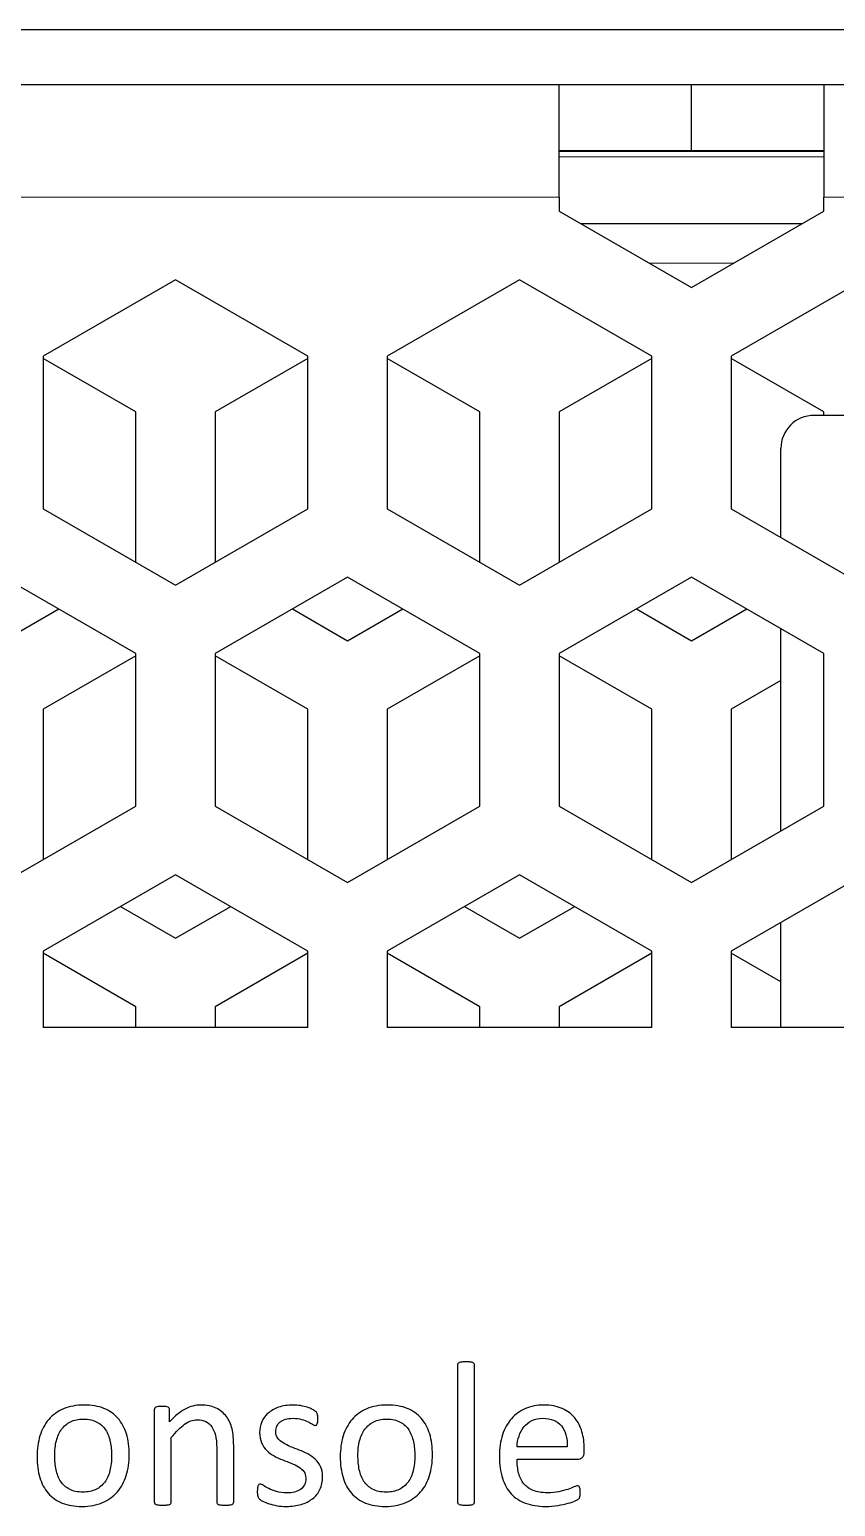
# Model space of a CAD drawing. Extents: x -260425 to 1294666, y -169889 to -2349.
# Drawn here: x 999545 to 999666.8, y -26465.6 to -26242.2 of the extents above; entities that cross this region are included whole.
import ezdxf
from ezdxf.enums import TextEntityAlignment as Align

# ---------------------------------------------------------------- set-up
doc = ezdxf.new("R2010")
doc.units = 0
doc.header["$LTSCALE"] = 100
doc.layers.add('case', color=7, linetype='Continuous')
doc.layers.add('marking', color=7, linetype='Continuous')
doc.styles.add('1ISOCPEUR', font='isocpeui.ttf', dxfattribs={"height": 250})

# ---------------------------------------------------------------- blocks, each defined once
blk = doc.blocks.new('АТС')
at = {"layer": 'case', "lineweight": 25}
for points in [[(1168, 217.99), (1168, 217.99), (1052, 217.99), (1052, 217.99)], [(1168, 200.99), (1168, 200.99), (1168, 217.99), (1168, 217.99)], [(1188, 217.99), (1188, 217.99), (1168, 217.99), (1168, 217.99)], [(1188, 207.99), (1188, 207.99), (1188, 217.99), (1188, 217.99)], [(1208, 217.99), (1208, 217.99), (1188, 217.99), (1188, 217.99)], [(1208, 217.99), (1208, 217.99), (1208, 200.99), (1208, 200.99)], [(1220, 217.99), (1220, 217.99), (1208, 217.99), (1208, 217.99)], [(1188, 207.99), (1188, 207.99), (1168, 207.99), (1168, 207.99)], [(1208, 207.99), (1208, 207.99), (1188, 207.99), (1188, 207.99)], [(1168, 200.99), (1168, 200.99), (1168, 198.87), (1168, 198.87)], [(1168, 198.87), (1168, 198.87), (1188, 187.32), (1188, 187.32)], [(1188, 187.32), (1188, 187.32), (1208, 198.87), (1208, 198.87)], [(1208, 198.87), (1208, 198.87), (1208, 200.99), (1208, 200.99)], [(1171.25, 196.99), (1171.25, 196.99), (1204.75, 196.99), (1204.75, 196.99)], [(1110, 188.51), (1110, 188.51), (1090, 176.96), (1090, 176.96)], [(1130, 176.96), (1130, 176.96), (1110, 188.51), (1110, 188.51)], [(1162, 188.51), (1162, 188.51), (1142, 176.96), (1142, 176.96)], [(1182, 176.96), (1182, 176.96), (1162, 188.51), (1162, 188.51)], [(1214, 188.51), (1214, 188.51), (1194, 176.96), (1194, 176.96)], [(1090, 176.96), (1090, 176.96), (1090, 153.87), (1090, 153.87)], [(1104, 168.54), (1104, 168.54), (1090, 176.62), (1090, 176.62)], [(1130, 176.62), (1130, 176.62), (1116, 168.54), (1116, 168.54)], [(1130, 153.87), (1130, 153.87), (1130, 176.96), (1130, 176.96)], [(1142, 176.96), (1142, 176.96), (1142, 153.87), (1142, 153.87)], [(1156, 168.54), (1156, 168.54), (1142, 176.62), (1142, 176.62)], [(1182, 176.62), (1182, 176.62), (1168, 168.54), (1168, 168.54)], [(1182, 153.87), (1182, 153.87), (1182, 176.96), (1182, 176.96)], [(1194, 176.96), (1194, 176.96), (1194, 153.87), (1194, 153.87)], [(1208, 168.54), (1208, 168.54), (1194, 176.62), (1194, 176.62)], [(1104, 145.79), (1104, 145.79), (1104, 168.54), (1104, 168.54)], [(1116, 168.54), (1116, 168.54), (1116, 145.79), (1116, 145.79)], [(1156, 145.79), (1156, 145.79), (1156, 168.54), (1156, 168.54)], [(1168, 168.54), (1168, 168.54), (1168, 145.79), (1168, 145.79)], [(1211.5, 167.99), (1211.5, 167.99), (1206.5, 167.99), (1206.5, 167.99)], [(1208, 167.99), (1208, 167.99), (1208, 168.54), (1208, 168.54)], [(1201.5, 149.54), (1201.5, 149.54), (1201.5, 162.99), (1201.5, 162.99)], [(1090, 153.87), (1090, 153.87), (1110, 142.32), (1110, 142.32)], [(1110, 142.32), (1110, 142.32), (1130, 153.87), (1130, 153.87)], [(1142, 153.87), (1142, 153.87), (1162, 142.32), (1162, 142.32)], [(1162, 142.32), (1162, 142.32), (1182, 153.87), (1182, 153.87)], [(1194, 153.87), (1194, 153.87), (1214, 142.32), (1214, 142.32)], [(1104, 131.96), (1104, 131.96), (1084, 143.51), (1084, 143.51)], [(1136, 143.51), (1136, 143.51), (1116, 131.96), (1116, 131.96)], [(1156, 131.96), (1156, 131.96), (1136, 143.51), (1136, 143.51)], [(1188, 143.51), (1188, 143.51), (1168, 131.96), (1168, 131.96)], [(1208, 131.96), (1208, 131.96), (1188, 143.51), (1188, 143.51)], [(1084, 133.9), (1084, 133.9), (1092.33, 138.71), (1092.33, 138.71)], [(1127.67, 138.71), (1127.67, 138.71), (1136, 133.9), (1136, 133.9)], [(1136, 133.9), (1136, 133.9), (1144.33, 138.71), (1144.33, 138.71)], [(1179.67, 138.71), (1179.67, 138.71), (1188, 133.9), (1188, 133.9)], [(1188, 133.9), (1188, 133.9), (1196.33, 138.71), (1196.33, 138.71)], [(1201.5, 105.12), (1201.5, 105.12), (1201.5, 135.72), (1201.5, 135.72)], [(1104, 108.87), (1104, 108.87), (1104, 131.96), (1104, 131.96)], [(1116, 131.96), (1116, 131.96), (1116, 108.87), (1116, 108.87)], [(1156, 108.87), (1156, 108.87), (1156, 131.96), (1156, 131.96)], [(1168, 131.96), (1168, 131.96), (1168, 108.87), (1168, 108.87)], [(1208, 108.87), (1208, 108.87), (1208, 131.96), (1208, 131.96)], [(1104, 131.62), (1104, 131.62), (1090, 123.54), (1090, 123.54)], [(1130, 123.54), (1130, 123.54), (1116, 131.62), (1116, 131.62)], [(1156, 131.62), (1156, 131.62), (1142, 123.54), (1142, 123.54)], [(1182, 123.54), (1182, 123.54), (1168, 131.62), (1168, 131.62)], [(1201.5, 127.87), (1201.5, 127.87), (1194, 123.54), (1194, 123.54)], [(1090, 123.54), (1090, 123.54), (1090, 100.79), (1090, 100.79)], [(1130, 100.79), (1130, 100.79), (1130, 123.54), (1130, 123.54)], [(1142, 123.54), (1142, 123.54), (1142, 100.79), (1142, 100.79)], [(1182, 100.79), (1182, 100.79), (1182, 123.54), (1182, 123.54)], [(1194, 123.54), (1194, 123.54), (1194, 100.79), (1194, 100.79)], [(1084, 97.32), (1084, 97.32), (1104, 108.87), (1104, 108.87)], [(1116, 108.87), (1116, 108.87), (1136, 97.32), (1136, 97.32)], [(1136, 97.32), (1136, 97.32), (1156, 108.87), (1156, 108.87)], [(1168, 108.87), (1168, 108.87), (1188, 97.32), (1188, 97.32)], [(1188, 97.32), (1188, 97.32), (1208, 108.87), (1208, 108.87)], [(1110, 98.51), (1110, 98.51), (1090, 86.96), (1090, 86.96)], [(1130, 86.96), (1130, 86.96), (1110, 98.51), (1110, 98.51)], [(1162, 98.51), (1162, 98.51), (1142, 86.96), (1142, 86.96)], [(1182, 86.96), (1182, 86.96), (1162, 98.51), (1162, 98.51)], [(1214, 98.51), (1214, 98.51), (1194, 86.96), (1194, 86.96)], [(1101.67, 93.71), (1101.67, 93.71), (1110, 88.9), (1110, 88.9)], [(1110, 88.9), (1110, 88.9), (1118.33, 93.71), (1118.33, 93.71)], [(1153.67, 93.71), (1153.67, 93.71), (1162, 88.9), (1162, 88.9)], [(1162, 88.9), (1162, 88.9), (1170.33, 93.71), (1170.33, 93.71)], [(1201.5, 75.42), (1201.5, 75.42), (1201.5, 91.29), (1201.5, 91.29)], [(1090, 86.96), (1090, 86.96), (1090, 75.42), (1090, 75.42)], [(1104, 78.54), (1104, 78.54), (1090, 86.62), (1090, 86.62)], [(1130, 86.62), (1130, 86.62), (1116, 78.54), (1116, 78.54)], [(1130, 75.42), (1130, 75.42), (1130, 86.96), (1130, 86.96)], [(1142, 86.96), (1142, 86.96), (1142, 75.42), (1142, 75.42)], [(1156, 78.54), (1156, 78.54), (1142, 86.62), (1142, 86.62)], [(1182, 86.62), (1182, 86.62), (1168, 78.54), (1168, 78.54)], [(1182, 75.42), (1182, 75.42), (1182, 86.96), (1182, 86.96)], [(1194, 86.96), (1194, 86.96), (1194, 75.42), (1194, 75.42)], [(1201.5, 82.29), (1201.5, 82.29), (1194, 86.62), (1194, 86.62)], [(1104, 75.42), (1104, 75.42), (1104, 78.54), (1104, 78.54)], [(1116, 78.54), (1116, 78.54), (1116, 75.42), (1116, 75.42)], [(1156, 75.42), (1156, 75.42), (1156, 78.54), (1156, 78.54)], [(1168, 78.54), (1168, 78.54), (1168, 75.42), (1168, 75.42)], [(1130, 75.42), (1130, 75.42), (1090, 75.42), (1090, 75.42)], [(1182, 75.42), (1182, 75.42), (1142, 75.42), (1142, 75.42)], [(1234, 75.42), (1234, 75.42), (1194, 75.42), (1194, 75.42)]]:
    blk.add_open_spline(points, degree=3, dxfattribs=at)
at = {"layer": 'case', "lineweight": 18}
for points in [[(1168, 207.89), (1168, 207.89), (1208, 207.89), (1208, 207.89)], [(1168, 207.09), (1168, 207.09), (1208, 207.09), (1208, 207.09)], [(1168, 200.99), (1168, 200.99), (1052, 200.99), (1052, 200.99)], [(1220, 200.99), (1220, 200.99), (1208, 200.99), (1208, 200.99)], [(1181.65, 190.99), (1181.65, 190.99), (1194.36, 190.99), (1194.36, 190.99)]]:
    blk.add_open_spline(points, degree=3, dxfattribs=at)
at = {"layer": 'case', "lineweight": 25}
blk.add_open_spline([(1206.5, 167.99), (1205.17, 167.99), (1203.9, 167.47), (1202.96, 166.53), (1202.96, 166.53), (1202.03, 165.59), (1201.5, 164.32), (1201.5, 162.99)], degree=3, knots=[0, 0, 0, 0, 0.333333, 0.333333, 0.333333, 0.333333, 1, 1, 1, 1], dxfattribs=at)
at = {"layer": 'marking'}
for points, knots in [([(1155.19, 3.63), (1155.19, 3.54), (1155.17, 3.48), (1155.13, 3.42), (1155.13, 3.42), (1155.09, 3.36), (1155.02, 3.31), (1154.93, 3.27), (1154.93, 3.27), (1154.83, 3.23), (1154.71, 3.2), (1154.54, 3.18), (1154.54, 3.18), (1154.37, 3.16), (1154.16, 3.15), (1153.9, 3.15), (1153.9, 3.15), (1153.65, 3.15), (1153.44, 3.16), (1153.28, 3.18), (1153.28, 3.18), (1153.11, 3.2), (1152.98, 3.23), (1152.88, 3.27), (1152.88, 3.27), (1152.78, 3.31), (1152.71, 3.36), (1152.67, 3.42), (1152.67, 3.42), (1152.64, 3.48), (1152.62, 3.54), (1152.62, 3.63), (1152.62, 3.63), (1152.62, 3.63), (1152.62, 24.34), (1152.62, 24.34), (1152.62, 24.34), (1152.62, 24.42), (1152.64, 24.49), (1152.67, 24.55), (1152.67, 24.55), (1152.71, 24.62), (1152.78, 24.67), (1152.88, 24.71), (1152.88, 24.71), (1152.98, 24.75), (1153.11, 24.78), (1153.28, 24.8), (1153.28, 24.8), (1153.44, 24.82), (1153.65, 24.83), (1153.9, 24.83), (1153.9, 24.83), (1154.16, 24.83), (1154.37, 24.82), (1154.54, 24.8), (1154.54, 24.8), (1154.71, 24.78), (1154.83, 24.75), (1154.93, 24.71), (1154.93, 24.71), (1155.02, 24.67), (1155.09, 24.62), (1155.13, 24.55), (1155.13, 24.55), (1155.17, 24.49), (1155.19, 24.42), (1155.19, 24.34), (1155.19, 24.34), (1155.19, 24.34), (1155.19, 3.63), (1155.19, 3.63)], [0, 0, 0, 0, 0.052632, 0.052632, 0.052632, 0.052632, 0.105263, 0.105263, 0.105263, 0.105263, 0.157895, 0.157895, 0.157895, 0.157895, 0.210526, 0.210526, 0.210526, 0.210526, 0.263158, 0.263158, 0.263158, 0.263158, 0.315789, 0.315789, 0.315789, 0.315789, 0.368421, 0.368421, 0.368421, 0.368421, 0.421053, 0.421053, 0.421053, 0.421053, 0.473684, 0.473684, 0.473684, 0.473684, 0.526316, 0.526316, 0.526316, 0.526316, 0.578947, 0.578947, 0.578947, 0.578947, 0.631579, 0.631579, 0.631579, 0.631579, 0.684211, 0.684211, 0.684211, 0.684211, 0.736842, 0.736842, 0.736842, 0.736842, 0.789474, 0.789474, 0.789474, 0.789474, 0.842105, 0.842105, 0.842105, 0.842105, 0.894737, 0.894737, 0.894737, 0.894737, 1, 1, 1, 1]), ([(1102.99, 10.77), (1102.99, 9.63), (1102.84, 8.59), (1102.54, 7.63), (1102.54, 7.63), (1102.24, 6.68), (1101.79, 5.85), (1101.2, 5.16), (1101.2, 5.16), (1100.61, 4.46), (1099.86, 3.93), (1098.97, 3.54), (1098.97, 3.54), (1098.08, 3.15), (1097.04, 2.96), (1095.87, 2.96), (1095.87, 2.96), (1094.72, 2.96), (1093.72, 3.13), (1092.87, 3.47), (1092.87, 3.47), (1092.01, 3.81), (1091.31, 4.31), (1090.74, 4.96), (1090.74, 4.96), (1090.17, 5.61), (1089.75, 6.4), (1089.47, 7.33), (1089.47, 7.33), (1089.19, 8.26), (1089.05, 9.31), (1089.05, 10.49), (1089.05, 10.49), (1089.05, 11.63), (1089.2, 12.68), (1089.49, 13.63), (1089.49, 13.63), (1089.79, 14.59), (1090.23, 15.41), (1090.82, 16.11), (1090.82, 16.11), (1091.42, 16.8), (1092.16, 17.33), (1093.05, 17.72), (1093.05, 17.72), (1093.94, 18.1), (1094.97, 18.29), (1096.16, 18.29), (1096.16, 18.29), (1097.31, 18.29), (1098.31, 18.12), (1099.16, 17.78), (1099.16, 17.78), (1100.01, 17.44), (1100.72, 16.94), (1101.29, 16.29), (1101.29, 16.29), (1101.85, 15.64), (1102.28, 14.85), (1102.57, 13.92), (1102.57, 13.92), (1102.85, 12.99), (1102.99, 11.94), (1102.99, 10.77)], [0, 0, 0, 0, 0.058824, 0.058824, 0.058824, 0.058824, 0.117647, 0.117647, 0.117647, 0.117647, 0.176471, 0.176471, 0.176471, 0.176471, 0.235294, 0.235294, 0.235294, 0.235294, 0.294118, 0.294118, 0.294118, 0.294118, 0.352941, 0.352941, 0.352941, 0.352941, 0.411765, 0.411765, 0.411765, 0.411765, 0.470588, 0.470588, 0.470588, 0.470588, 0.529412, 0.529412, 0.529412, 0.529412, 0.588235, 0.588235, 0.588235, 0.588235, 0.647059, 0.647059, 0.647059, 0.647059, 0.705882, 0.705882, 0.705882, 0.705882, 0.764706, 0.764706, 0.764706, 0.764706, 0.823529, 0.823529, 0.823529, 0.823529, 0.882353, 0.882353, 0.882353, 0.882353, 1, 1, 1, 1]), ([(1118.78, 3.63), (1118.78, 3.54), (1118.76, 3.48), (1118.72, 3.42), (1118.72, 3.42), (1118.67, 3.36), (1118.61, 3.31), (1118.52, 3.27), (1118.52, 3.27), (1118.42, 3.23), (1118.29, 3.2), (1118.12, 3.18), (1118.12, 3.18), (1117.96, 3.16), (1117.75, 3.15), (1117.5, 3.15), (1117.5, 3.15), (1117.24, 3.15), (1117.03, 3.16), (1116.86, 3.18), (1116.86, 3.18), (1116.7, 3.2), (1116.57, 3.23), (1116.47, 3.27), (1116.47, 3.27), (1116.38, 3.31), (1116.31, 3.36), (1116.27, 3.42), (1116.27, 3.42), (1116.23, 3.48), (1116.21, 3.54), (1116.21, 3.63), (1116.21, 3.63), (1116.21, 3.63), (1116.21, 11.8), (1116.21, 11.8), (1116.21, 11.8), (1116.21, 12.6), (1116.15, 13.24), (1116.02, 13.73), (1116.02, 13.73), (1115.9, 14.21), (1115.72, 14.63), (1115.48, 14.98), (1115.48, 14.98), (1115.25, 15.33), (1114.94, 15.6), (1114.57, 15.79), (1114.57, 15.79), (1114.19, 15.97), (1113.76, 16.07), (1113.27, 16.07), (1113.27, 16.07), (1112.63, 16.07), (1111.99, 15.84), (1111.36, 15.39), (1111.36, 15.39), (1110.72, 14.93), (1110.05, 14.27), (1109.35, 13.39), (1109.35, 13.39), (1109.35, 13.39), (1109.35, 3.63), (1109.35, 3.63), (1109.35, 3.63), (1109.35, 3.54), (1109.33, 3.48), (1109.29, 3.42), (1109.29, 3.42), (1109.24, 3.36), (1109.18, 3.31), (1109.09, 3.27), (1109.09, 3.27), (1108.99, 3.23), (1108.86, 3.2), (1108.69, 3.18), (1108.69, 3.18), (1108.53, 3.16), (1108.32, 3.15), (1108.06, 3.15), (1108.06, 3.15), (1107.81, 3.15), (1107.6, 3.16), (1107.43, 3.18), (1107.43, 3.18), (1107.27, 3.2), (1107.13, 3.23), (1107.04, 3.27), (1107.04, 3.27), (1106.94, 3.31), (1106.87, 3.36), (1106.83, 3.42), (1106.83, 3.42), (1106.79, 3.48), (1106.78, 3.54), (1106.78, 3.63), (1106.78, 3.63), (1106.78, 3.63), (1106.78, 17.59), (1106.78, 17.59), (1106.78, 17.59), (1106.78, 17.67), (1106.79, 17.74), (1106.83, 17.8), (1106.83, 17.8), (1106.86, 17.85), (1106.92, 17.91), (1107.01, 17.95), (1107.01, 17.95), (1107.11, 18), (1107.22, 18.03), (1107.37, 18.05), (1107.37, 18.05), (1107.51, 18.06), (1107.71, 18.07), (1107.95, 18.07), (1107.95, 18.07), (1108.18, 18.07), (1108.37, 18.06), (1108.51, 18.05), (1108.51, 18.05), (1108.67, 18.03), (1108.78, 18), (1108.87, 17.95), (1108.87, 17.95), (1108.95, 17.91), (1109.01, 17.85), (1109.05, 17.8), (1109.05, 17.8), (1109.08, 17.74), (1109.1, 17.67), (1109.1, 17.59), (1109.1, 17.59), (1109.1, 17.59), (1109.1, 15.74), (1109.1, 15.74), (1109.1, 15.74), (1109.88, 16.63), (1110.66, 17.27), (1111.45, 17.68), (1111.45, 17.68), (1112.22, 18.09), (1113.01, 18.29), (1113.8, 18.29), (1113.8, 18.29), (1114.73, 18.29), (1115.51, 18.13), (1116.15, 17.82), (1116.15, 17.82), (1116.78, 17.5), (1117.29, 17.08), (1117.68, 16.56), (1117.68, 16.56), (1118.08, 16.03), (1118.36, 15.41), (1118.53, 14.7), (1118.53, 14.7), (1118.7, 13.99), (1118.78, 13.14), (1118.78, 12.15), (1118.78, 12.15), (1118.78, 12.15), (1118.78, 3.63), (1118.78, 3.63)], [0, 0, 0, 0, 0.02381, 0.02381, 0.02381, 0.02381, 0.047619, 0.047619, 0.047619, 0.047619, 0.071429, 0.071429, 0.071429, 0.071429, 0.095238, 0.095238, 0.095238, 0.095238, 0.119048, 0.119048, 0.119048, 0.119048, 0.142857, 0.142857, 0.142857, 0.142857, 0.166667, 0.166667, 0.166667, 0.166667, 0.190476, 0.190476, 0.190476, 0.190476, 0.214286, 0.214286, 0.214286, 0.214286, 0.238095, 0.238095, 0.238095, 0.238095, 0.261905, 0.261905, 0.261905, 0.261905, 0.285714, 0.285714, 0.285714, 0.285714, 0.309524, 0.309524, 0.309524, 0.309524, 0.333333, 0.333333, 0.333333, 0.333333, 0.357143, 0.357143, 0.357143, 0.357143, 0.380952, 0.380952, 0.380952, 0.380952, 0.404762, 0.404762, 0.404762, 0.404762, 0.428571, 0.428571, 0.428571, 0.428571, 0.452381, 0.452381, 0.452381, 0.452381, 0.47619, 0.47619, 0.47619, 0.47619, 0.5, 0.5, 0.5, 0.5, 0.52381, 0.52381, 0.52381, 0.52381, 0.547619, 0.547619, 0.547619, 0.547619, 0.571429, 0.571429, 0.571429, 0.571429, 0.595238, 0.595238, 0.595238, 0.595238, 0.619048, 0.619048, 0.619048, 0.619048, 0.642857, 0.642857, 0.642857, 0.642857, 0.666667, 0.666667, 0.666667, 0.666667, 0.690476, 0.690476, 0.690476, 0.690476, 0.714286, 0.714286, 0.714286, 0.714286, 0.738095, 0.738095, 0.738095, 0.738095, 0.761905, 0.761905, 0.761905, 0.761905, 0.785714, 0.785714, 0.785714, 0.785714, 0.809524, 0.809524, 0.809524, 0.809524, 0.833333, 0.833333, 0.833333, 0.833333, 0.857143, 0.857143, 0.857143, 0.857143, 0.880952, 0.880952, 0.880952, 0.880952, 0.904762, 0.904762, 0.904762, 0.904762, 0.928571, 0.928571, 0.928571, 0.928571, 0.952381, 0.952381, 0.952381, 0.952381, 1, 1, 1, 1]), ([(1132.22, 7.44), (1132.22, 6.72), (1132.09, 6.09), (1131.82, 5.53), (1131.82, 5.53), (1131.56, 4.97), (1131.19, 4.5), (1130.7, 4.12), (1130.7, 4.12), (1130.22, 3.74), (1129.64, 3.45), (1128.97, 3.25), (1128.97, 3.25), (1128.29, 3.06), (1127.55, 2.96), (1126.75, 2.96), (1126.75, 2.96), (1126.25, 2.96), (1125.78, 2.99), (1125.33, 3.07), (1125.33, 3.07), (1124.88, 3.15), (1124.48, 3.24), (1124.12, 3.36), (1124.12, 3.36), (1123.76, 3.48), (1123.46, 3.6), (1123.21, 3.73), (1123.21, 3.73), (1122.97, 3.86), (1122.79, 3.97), (1122.67, 4.07), (1122.67, 4.07), (1122.56, 4.17), (1122.47, 4.32), (1122.42, 4.51), (1122.42, 4.51), (1122.37, 4.69), (1122.35, 4.95), (1122.35, 5.27), (1122.35, 5.27), (1122.35, 5.47), (1122.36, 5.63), (1122.38, 5.76), (1122.38, 5.76), (1122.4, 5.9), (1122.42, 6), (1122.45, 6.09), (1122.45, 6.09), (1122.48, 6.17), (1122.53, 6.23), (1122.58, 6.27), (1122.58, 6.27), (1122.64, 6.31), (1122.71, 6.32), (1122.78, 6.32), (1122.78, 6.32), (1122.89, 6.32), (1123.06, 6.25), (1123.28, 6.11), (1123.28, 6.11), (1123.51, 5.97), (1123.78, 5.82), (1124.1, 5.66), (1124.1, 5.66), (1124.43, 5.49), (1124.81, 5.34), (1125.26, 5.2), (1125.26, 5.2), (1125.7, 5.06), (1126.21, 4.99), (1126.79, 4.99), (1126.79, 4.99), (1127.22, 4.99), (1127.61, 5.04), (1127.96, 5.13), (1127.96, 5.13), (1128.32, 5.22), (1128.62, 5.36), (1128.88, 5.54), (1128.88, 5.54), (1129.14, 5.72), (1129.33, 5.96), (1129.47, 6.24), (1129.47, 6.24), (1129.61, 6.52), (1129.68, 6.85), (1129.68, 7.24), (1129.68, 7.24), (1129.68, 7.63), (1129.58, 7.96), (1129.38, 8.23), (1129.38, 8.23), (1129.18, 8.5), (1128.91, 8.74), (1128.59, 8.94), (1128.59, 8.94), (1128.25, 9.15), (1127.88, 9.33), (1127.47, 9.49), (1127.47, 9.49), (1127.06, 9.65), (1126.63, 9.82), (1126.19, 9.99), (1126.19, 9.99), (1125.76, 10.17), (1125.33, 10.37), (1124.91, 10.59), (1124.91, 10.59), (1124.49, 10.81), (1124.12, 11.08), (1123.79, 11.41), (1123.79, 11.41), (1123.46, 11.73), (1123.2, 12.11), (1123, 12.56), (1123, 12.56), (1122.8, 13), (1122.7, 13.53), (1122.7, 14.15), (1122.7, 14.15), (1122.7, 14.7), (1122.8, 15.22), (1123.01, 15.73), (1123.01, 15.73), (1123.22, 16.23), (1123.54, 16.67), (1123.97, 17.04), (1123.97, 17.04), (1124.39, 17.42), (1124.92, 17.73), (1125.56, 17.95), (1125.56, 17.95), (1126.19, 18.18), (1126.93, 18.29), (1127.79, 18.29), (1127.79, 18.29), (1128.16, 18.29), (1128.53, 18.26), (1128.9, 18.2), (1128.9, 18.2), (1129.27, 18.13), (1129.61, 18.05), (1129.91, 17.95), (1129.91, 17.95), (1130.21, 17.86), (1130.46, 17.75), (1130.67, 17.64), (1130.67, 17.64), (1130.89, 17.52), (1131.05, 17.43), (1131.16, 17.34), (1131.16, 17.34), (1131.27, 17.25), (1131.34, 17.18), (1131.37, 17.12), (1131.37, 17.12), (1131.41, 17.06), (1131.44, 16.99), (1131.45, 16.91), (1131.45, 16.91), (1131.47, 16.84), (1131.48, 16.74), (1131.5, 16.63), (1131.5, 16.63), (1131.52, 16.51), (1131.52, 16.38), (1131.52, 16.21), (1131.52, 16.21), (1131.52, 16.04), (1131.52, 15.88), (1131.5, 15.76), (1131.5, 15.76), (1131.48, 15.63), (1131.46, 15.52), (1131.42, 15.45), (1131.42, 15.45), (1131.38, 15.36), (1131.34, 15.3), (1131.29, 15.27), (1131.29, 15.27), (1131.24, 15.23), (1131.18, 15.21), (1131.12, 15.21), (1131.12, 15.21), (1131.02, 15.21), (1130.89, 15.27), (1130.71, 15.39), (1130.71, 15.39), (1130.54, 15.5), (1130.31, 15.62), (1130.03, 15.75), (1130.03, 15.75), (1129.75, 15.88), (1129.42, 16.01), (1129.05, 16.12), (1129.05, 16.12), (1128.67, 16.23), (1128.24, 16.29), (1127.75, 16.29), (1127.75, 16.29), (1127.32, 16.29), (1126.93, 16.24), (1126.6, 16.14), (1126.6, 16.14), (1126.27, 16.05), (1126, 15.91), (1125.79, 15.73), (1125.79, 15.73), (1125.57, 15.55), (1125.41, 15.34), (1125.3, 15.09), (1125.3, 15.09), (1125.19, 14.85), (1125.14, 14.58), (1125.14, 14.29), (1125.14, 14.29), (1125.14, 13.89), (1125.25, 13.55), (1125.45, 13.28), (1125.45, 13.28), (1125.66, 13), (1125.92, 12.76), (1126.26, 12.56), (1126.26, 12.56), (1126.59, 12.35), (1126.97, 12.16), (1127.39, 11.99), (1127.39, 11.99), (1127.81, 11.83), (1128.24, 11.66), (1128.68, 11.49), (1128.68, 11.49), (1129.12, 11.31), (1129.55, 11.11), (1129.98, 10.89), (1129.98, 10.89), (1130.41, 10.68), (1130.79, 10.41), (1131.12, 10.11), (1131.12, 10.11), (1131.45, 9.79), (1131.72, 9.42), (1131.92, 8.99), (1131.92, 8.99), (1132.12, 8.56), (1132.22, 8.04), (1132.22, 7.44)], [0, 0, 0, 0, 0.015873, 0.015873, 0.015873, 0.015873, 0.031746, 0.031746, 0.031746, 0.031746, 0.047619, 0.047619, 0.047619, 0.047619, 0.063492, 0.063492, 0.063492, 0.063492, 0.079365, 0.079365, 0.079365, 0.079365, 0.095238, 0.095238, 0.095238, 0.095238, 0.111111, 0.111111, 0.111111, 0.111111, 0.126984, 0.126984, 0.126984, 0.126984, 0.142857, 0.142857, 0.142857, 0.142857, 0.15873, 0.15873, 0.15873, 0.15873, 0.174603, 0.174603, 0.174603, 0.174603, 0.190476, 0.190476, 0.190476, 0.190476, 0.206349, 0.206349, 0.206349, 0.206349, 0.222222, 0.222222, 0.222222, 0.222222, 0.238095, 0.238095, 0.238095, 0.238095, 0.253968, 0.253968, 0.253968, 0.253968, 0.269841, 0.269841, 0.269841, 0.269841, 0.285714, 0.285714, 0.285714, 0.285714, 0.301587, 0.301587, 0.301587, 0.301587, 0.31746, 0.31746, 0.31746, 0.31746, 0.333333, 0.333333, 0.333333, 0.333333, 0.349206, 0.349206, 0.349206, 0.349206, 0.365079, 0.365079, 0.365079, 0.365079, 0.380952, 0.380952, 0.380952, 0.380952, 0.396825, 0.396825, 0.396825, 0.396825, 0.412698, 0.412698, 0.412698, 0.412698, 0.428571, 0.428571, 0.428571, 0.428571, 0.444444, 0.444444, 0.444444, 0.444444, 0.460317, 0.460317, 0.460317, 0.460317, 0.47619, 0.47619, 0.47619, 0.47619, 0.492063, 0.492063, 0.492063, 0.492064, 0.507937, 0.507937, 0.507937, 0.507937, 0.52381, 0.52381, 0.52381, 0.52381, 0.539683, 0.539683, 0.539683, 0.539683, 0.555556, 0.555556, 0.555556, 0.555556, 0.571429, 0.571429, 0.571429, 0.571429, 0.587302, 0.587302, 0.587302, 0.587302, 0.603175, 0.603175, 0.603175, 0.603175, 0.619048, 0.619048, 0.619048, 0.619048, 0.634921, 0.634921, 0.634921, 0.634921, 0.650794, 0.650794, 0.650794, 0.650794, 0.666667, 0.666667, 0.666667, 0.666667, 0.68254, 0.68254, 0.68254, 0.68254, 0.698413, 0.698413, 0.698413, 0.698413, 0.714286, 0.714286, 0.714286, 0.714286, 0.730159, 0.730159, 0.730159, 0.730159, 0.746032, 0.746032, 0.746032, 0.746032, 0.761905, 0.761905, 0.761905, 0.761905, 0.777778, 0.777778, 0.777778, 0.777778, 0.793651, 0.793651, 0.793651, 0.793651, 0.809524, 0.809524, 0.809524, 0.809524, 0.825397, 0.825397, 0.825397, 0.825397, 0.84127, 0.84127, 0.84127, 0.84127, 0.857143, 0.857143, 0.857143, 0.857143, 0.873016, 0.873016, 0.873016, 0.873016, 0.888889, 0.888889, 0.888889, 0.888889, 0.904762, 0.904762, 0.904762, 0.904762, 0.920635, 0.920635, 0.920635, 0.920635, 0.936508, 0.936508, 0.936508, 0.936508, 0.952381, 0.952381, 0.952381, 0.952381, 0.968254, 0.968254, 0.968254, 0.968254, 1, 1, 1, 1]), ([(1148.83, 10.77), (1148.83, 9.63), (1148.68, 8.59), (1148.38, 7.63), (1148.38, 7.63), (1148.09, 6.68), (1147.64, 5.85), (1147.04, 5.16), (1147.04, 5.16), (1146.45, 4.46), (1145.7, 3.93), (1144.81, 3.54), (1144.81, 3.54), (1143.92, 3.15), (1142.88, 2.96), (1141.71, 2.96), (1141.71, 2.96), (1140.56, 2.96), (1139.56, 3.13), (1138.71, 3.47), (1138.71, 3.47), (1137.86, 3.81), (1137.15, 4.31), (1136.58, 4.96), (1136.58, 4.96), (1136.02, 5.61), (1135.59, 6.4), (1135.31, 7.33), (1135.31, 7.33), (1135.03, 8.26), (1134.89, 9.31), (1134.89, 10.49), (1134.89, 10.49), (1134.89, 11.63), (1135.04, 12.68), (1135.33, 13.63), (1135.33, 13.63), (1135.63, 14.59), (1136.07, 15.41), (1136.67, 16.11), (1136.67, 16.11), (1137.26, 16.8), (1138, 17.33), (1138.89, 17.72), (1138.89, 17.72), (1139.78, 18.1), (1140.81, 18.29), (1142, 18.29), (1142, 18.29), (1143.15, 18.29), (1144.15, 18.12), (1145, 17.78), (1145, 17.78), (1145.85, 17.44), (1146.56, 16.94), (1147.13, 16.29), (1147.13, 16.29), (1147.69, 15.64), (1148.12, 14.85), (1148.41, 13.92), (1148.41, 13.92), (1148.69, 12.99), (1148.83, 11.94), (1148.83, 10.77)], [0, 0, 0, 0, 0.058824, 0.058824, 0.058824, 0.058824, 0.117647, 0.117647, 0.117647, 0.117647, 0.176471, 0.176471, 0.176471, 0.176471, 0.235294, 0.235294, 0.235294, 0.235294, 0.294118, 0.294118, 0.294118, 0.294118, 0.352941, 0.352941, 0.352941, 0.352941, 0.411765, 0.411765, 0.411765, 0.411765, 0.470588, 0.470588, 0.470588, 0.470588, 0.529412, 0.529412, 0.529412, 0.529412, 0.588235, 0.588235, 0.588235, 0.588235, 0.647059, 0.647059, 0.647059, 0.647059, 0.705882, 0.705882, 0.705882, 0.705882, 0.764706, 0.764706, 0.764706, 0.764706, 0.823529, 0.823529, 0.823529, 0.823529, 0.882353, 0.882353, 0.882353, 0.882353, 1, 1, 1, 1]), ([(1171.78, 11.22), (1171.78, 10.81), (1171.68, 10.53), (1171.48, 10.35), (1171.48, 10.35), (1171.28, 10.19), (1171.05, 10.1), (1170.79, 10.1), (1170.79, 10.1), (1170.79, 10.1), (1161.62, 10.1), (1161.62, 10.1), (1161.62, 10.1), (1161.62, 9.32), (1161.7, 8.62), (1161.86, 8.01), (1161.86, 8.01), (1162.01, 7.38), (1162.27, 6.85), (1162.63, 6.4), (1162.63, 6.4), (1162.99, 5.96), (1163.46, 5.62), (1164.04, 5.38), (1164.04, 5.38), (1164.62, 5.14), (1165.33, 5.02), (1166.17, 5.02), (1166.17, 5.02), (1166.83, 5.02), (1167.42, 5.07), (1167.94, 5.18), (1167.94, 5.18), (1168.45, 5.29), (1168.9, 5.41), (1169.28, 5.54), (1169.28, 5.54), (1169.66, 5.68), (1169.97, 5.8), (1170.21, 5.9), (1170.21, 5.9), (1170.45, 6.02), (1170.63, 6.07), (1170.76, 6.07), (1170.76, 6.07), (1170.84, 6.07), (1170.9, 6.05), (1170.96, 6.02), (1170.96, 6.02), (1171.01, 5.98), (1171.06, 5.93), (1171.08, 5.85), (1171.08, 5.85), (1171.12, 5.78), (1171.14, 5.68), (1171.16, 5.55), (1171.16, 5.55), (1171.17, 5.42), (1171.18, 5.27), (1171.18, 5.08), (1171.18, 5.08), (1171.18, 4.95), (1171.17, 4.84), (1171.16, 4.73), (1171.16, 4.73), (1171.15, 4.64), (1171.14, 4.55), (1171.13, 4.48), (1171.13, 4.48), (1171.11, 4.4), (1171.08, 4.33), (1171.05, 4.26), (1171.05, 4.26), (1171.01, 4.21), (1170.97, 4.15), (1170.91, 4.09), (1170.91, 4.09), (1170.85, 4.03), (1170.68, 3.94), (1170.41, 3.81), (1170.41, 3.81), (1170.13, 3.68), (1169.77, 3.56), (1169.32, 3.43), (1169.32, 3.43), (1168.88, 3.31), (1168.36, 3.2), (1167.78, 3.1), (1167.78, 3.1), (1167.2, 3), (1166.58, 2.96), (1165.92, 2.96), (1165.92, 2.96), (1164.77, 2.96), (1163.77, 3.12), (1162.91, 3.44), (1162.91, 3.44), (1162.05, 3.76), (1161.32, 4.23), (1160.73, 4.86), (1160.73, 4.86), (1160.14, 5.5), (1159.7, 6.29), (1159.41, 7.24), (1159.41, 7.24), (1159.1, 8.18), (1158.96, 9.29), (1158.96, 10.56), (1158.96, 10.56), (1158.96, 11.75), (1159.11, 12.83), (1159.42, 13.79), (1159.42, 13.79), (1159.73, 14.74), (1160.18, 15.56), (1160.76, 16.22), (1160.76, 16.22), (1161.34, 16.89), (1162.05, 17.4), (1162.88, 17.76), (1162.88, 17.76), (1163.7, 18.11), (1164.63, 18.29), (1165.65, 18.29), (1165.65, 18.29), (1166.74, 18.29), (1167.67, 18.12), (1168.44, 17.76), (1168.44, 17.76), (1169.22, 17.41), (1169.85, 16.94), (1170.34, 16.34), (1170.34, 16.34), (1170.84, 15.75), (1171.2, 15.05), (1171.43, 14.25), (1171.43, 14.25), (1171.67, 13.45), (1171.78, 12.59), (1171.78, 11.68), (1171.78, 11.68), (1171.78, 11.68), (1171.78, 11.22), (1171.78, 11.22)], [0, 0, 0, 0, 0.027027, 0.027027, 0.027027, 0.027027, 0.054054, 0.054054, 0.054054, 0.054054, 0.081081, 0.081081, 0.081081, 0.081081, 0.108108, 0.108108, 0.108108, 0.108108, 0.135135, 0.135135, 0.135135, 0.135135, 0.162162, 0.162162, 0.162162, 0.162162, 0.189189, 0.189189, 0.189189, 0.189189, 0.216216, 0.216216, 0.216216, 0.216216, 0.243243, 0.243243, 0.243243, 0.243243, 0.27027, 0.27027, 0.27027, 0.27027, 0.297297, 0.297297, 0.297297, 0.297297, 0.324324, 0.324324, 0.324324, 0.324324, 0.351351, 0.351351, 0.351351, 0.351351, 0.378378, 0.378378, 0.378378, 0.378378, 0.405405, 0.405405, 0.405405, 0.405405, 0.432432, 0.432432, 0.432432, 0.432432, 0.459459, 0.459459, 0.459459, 0.459459, 0.486486, 0.486486, 0.486486, 0.486486, 0.513514, 0.513514, 0.513514, 0.513514, 0.540541, 0.540541, 0.540541, 0.540541, 0.567568, 0.567568, 0.567568, 0.567568, 0.594595, 0.594595, 0.594595, 0.594595, 0.621622, 0.621622, 0.621622, 0.621622, 0.648649, 0.648649, 0.648649, 0.648649, 0.675676, 0.675676, 0.675676, 0.675676, 0.702703, 0.702703, 0.702703, 0.702703, 0.72973, 0.72973, 0.72973, 0.72973, 0.756757, 0.756757, 0.756757, 0.756757, 0.783784, 0.783784, 0.783784, 0.783784, 0.810811, 0.810811, 0.810811, 0.810811, 0.837838, 0.837838, 0.837838, 0.837838, 0.864865, 0.864865, 0.864865, 0.864865, 0.891892, 0.891892, 0.891892, 0.891892, 0.918919, 0.918919, 0.918919, 0.918919, 0.945946, 0.945946, 0.945946, 0.945946, 1, 1, 1, 1]), ([(1100.32, 10.61), (1100.32, 11.37), (1100.25, 12.08), (1100.11, 12.75), (1100.11, 12.75), (1099.97, 13.42), (1099.74, 14.01), (1099.42, 14.52), (1099.42, 14.52), (1099.1, 15.03), (1098.66, 15.43), (1098.11, 15.72), (1098.11, 15.72), (1097.57, 16.02), (1096.88, 16.16), (1096.06, 16.16), (1096.06, 16.16), (1095.3, 16.16), (1094.65, 16.03), (1094.11, 15.76), (1094.11, 15.76), (1093.56, 15.49), (1093.11, 15.11), (1092.76, 14.62), (1092.76, 14.62), (1092.41, 14.13), (1092.15, 13.55), (1091.98, 12.87), (1091.98, 12.87), (1091.8, 12.2), (1091.72, 11.47), (1091.72, 10.67), (1091.72, 10.67), (1091.72, 9.9), (1091.79, 9.19), (1091.93, 8.51), (1091.93, 8.51), (1092.07, 7.84), (1092.3, 7.25), (1092.63, 6.75), (1092.63, 6.75), (1092.96, 6.25), (1093.39, 5.85), (1093.94, 5.56), (1093.94, 5.56), (1094.49, 5.26), (1095.18, 5.12), (1096, 5.12), (1096, 5.12), (1096.75, 5.12), (1097.39, 5.25), (1097.94, 5.52), (1097.94, 5.52), (1098.49, 5.79), (1098.94, 6.16), (1099.3, 6.65), (1099.3, 6.65), (1099.65, 7.14), (1099.91, 7.72), (1100.07, 8.39), (1100.07, 8.39), (1100.24, 9.06), (1100.32, 9.8), (1100.32, 10.61)], [0, 0, 0, 0, 0.058824, 0.058824, 0.058824, 0.058824, 0.117647, 0.117647, 0.117647, 0.117647, 0.176471, 0.176471, 0.176471, 0.176471, 0.235294, 0.235294, 0.235294, 0.235294, 0.294118, 0.294118, 0.294118, 0.294118, 0.352941, 0.352941, 0.352941, 0.352941, 0.411765, 0.411765, 0.411765, 0.411765, 0.470588, 0.470588, 0.470588, 0.470588, 0.529412, 0.529412, 0.529412, 0.529412, 0.588235, 0.588235, 0.588235, 0.588235, 0.647059, 0.647059, 0.647059, 0.647059, 0.705882, 0.705882, 0.705882, 0.705882, 0.764706, 0.764706, 0.764706, 0.764706, 0.823529, 0.823529, 0.823529, 0.823529, 0.882353, 0.882353, 0.882353, 0.882353, 1, 1, 1, 1]), ([(1146.16, 10.61), (1146.16, 11.37), (1146.09, 12.08), (1145.95, 12.75), (1145.95, 12.75), (1145.81, 13.42), (1145.58, 14.01), (1145.26, 14.52), (1145.26, 14.52), (1144.94, 15.03), (1144.5, 15.43), (1143.95, 15.72), (1143.95, 15.72), (1143.41, 16.02), (1142.72, 16.16), (1141.9, 16.16), (1141.9, 16.16), (1141.14, 16.16), (1140.49, 16.03), (1139.95, 15.76), (1139.95, 15.76), (1139.4, 15.49), (1138.96, 15.11), (1138.6, 14.62), (1138.6, 14.62), (1138.25, 14.13), (1137.99, 13.55), (1137.82, 12.87), (1137.82, 12.87), (1137.64, 12.2), (1137.56, 11.47), (1137.56, 10.67), (1137.56, 10.67), (1137.56, 9.9), (1137.63, 9.19), (1137.77, 8.51), (1137.77, 8.51), (1137.91, 7.84), (1138.14, 7.25), (1138.47, 6.75), (1138.47, 6.75), (1138.8, 6.25), (1139.24, 5.85), (1139.78, 5.56), (1139.78, 5.56), (1140.33, 5.26), (1141.02, 5.12), (1141.84, 5.12), (1141.84, 5.12), (1142.59, 5.12), (1143.23, 5.25), (1143.78, 5.52), (1143.78, 5.52), (1144.33, 5.79), (1144.78, 6.16), (1145.14, 6.65), (1145.14, 6.65), (1145.49, 7.14), (1145.75, 7.72), (1145.92, 8.39), (1145.92, 8.39), (1146.08, 9.06), (1146.16, 9.8), (1146.16, 10.61)], [0, 0, 0, 0, 0.058824, 0.058824, 0.058824, 0.058824, 0.117647, 0.117647, 0.117647, 0.117647, 0.176471, 0.176471, 0.176471, 0.176471, 0.235294, 0.235294, 0.235294, 0.235294, 0.294118, 0.294118, 0.294118, 0.294118, 0.352941, 0.352941, 0.352941, 0.352941, 0.411765, 0.411765, 0.411765, 0.411765, 0.470588, 0.470588, 0.470588, 0.470588, 0.529412, 0.529412, 0.529412, 0.529412, 0.588235, 0.588235, 0.588235, 0.588235, 0.647059, 0.647059, 0.647059, 0.647059, 0.705882, 0.705882, 0.705882, 0.705882, 0.764706, 0.764706, 0.764706, 0.764706, 0.823529, 0.823529, 0.823529, 0.823529, 0.882353, 0.882353, 0.882353, 0.882353, 1, 1, 1, 1]), ([(1169.21, 11.97), (1169.24, 13.32), (1168.94, 14.38), (1168.32, 15.14), (1168.32, 15.14), (1167.69, 15.91), (1166.76, 16.29), (1165.53, 16.29), (1165.53, 16.29), (1164.89, 16.29), (1164.34, 16.18), (1163.86, 15.94), (1163.86, 15.94), (1163.38, 15.7), (1162.99, 15.38), (1162.66, 14.98), (1162.66, 14.98), (1162.34, 14.59), (1162.09, 14.13), (1161.92, 13.61), (1161.92, 13.61), (1161.74, 13.09), (1161.64, 12.55), (1161.62, 11.97), (1161.62, 11.97), (1161.62, 11.97), (1169.21, 11.97), (1169.21, 11.97)], [0, 0, 0, 0, 0.125, 0.125, 0.125, 0.125, 0.25, 0.25, 0.25, 0.25, 0.375, 0.375, 0.375, 0.375, 0.5, 0.5, 0.5, 0.5, 0.625, 0.625, 0.625, 0.625, 0.75, 0.75, 0.75, 0.75, 1, 1, 1, 1])]:
    blk.add_open_spline(points, degree=3, knots=knots, dxfattribs=at)
blk = doc.blocks.new('*U214')
at = {"color": 0, "linetype": 'ByBlock', "lineweight": -2}
blk.add_line((174.5, -22.225), (625.5, -22.225), dxfattribs=at)
at = {"color": 0, "lineweight": -2, "style": '1ISOCPEUR', "oblique": 15, "flags": 8}
blk.add_attdef('НАИМЕНОВАНИЕ', text='', height=25, dxfattribs=at).set_placement((750, 10.425), align=Align.MIDDLE_LEFT)

msp = doc.modelspace()

# ---------------------------------------------------------------- block references
at = {"xscale": 10, "yscale": 10, "zscale": 10}
msp.add_blockref('*U214', (996576.69, -26019.92), dxfattribs=at)
msp.add_blockref('АТС', (998457.03, -26468.52))

doc.saveas('drawing.dxf')
